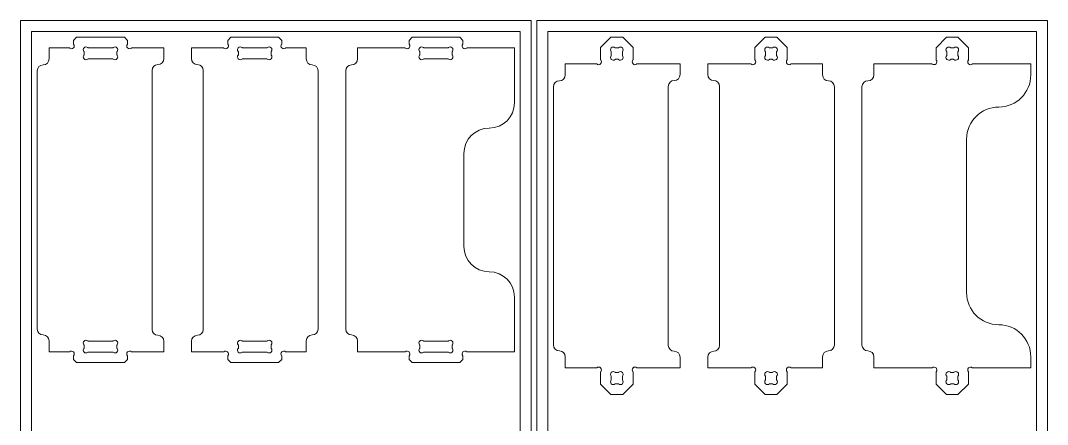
# Model space of a CAD drawing. Header units: millimetres. Extents: x 0 to 2440, y 0 to 1220.
# Drawn here: x 0 to 1217, y 742 to 1220 of the extents above; entities that cross this region are included whole.
import ezdxf

# ---------------------------------------------------------------- set-up
doc = ezdxf.new("R2010")
doc.units = ezdxf.units.MM

msp = doc.modelspace()

# ---------------------------------------------------------------- linework, layer by layer
at = {"color": 7, "linetype": 'Continuous', "lineweight": 15}
for p, q in [((604.9, 1220), (0, 1220)), ((0, 1220), (0, 0)), ((604.9, 0), (604.9, 1220)), ((1216.6, 1220), (611.7, 1220)), ((611.7, 1220), (611.7, 0)), ((1216.6, 0), (1216.6, 1220)), ((591.9, 1207), (13, 1207)), ((13, 1207), (13, 13)), ((591.9, 13), (591.9, 1207)), ((1203.6, 1207), (624.7, 1207)), ((624.7, 1207), (624.7, 13)), ((1203.6, 13), (1203.6, 1207)), ((62.7, 1196.5), (66.5, 1200.3)), ((62.7, 1192.7), (62.7, 1196.5)), ((66.5, 1200.3), (123.1, 1200.3)), ((123.1, 1200.3), (126.8, 1196.5)), ((126.8, 1196.5), (126.8, 1192.7)), ((249.2, 1200.3), (245.4, 1196.5)), ((245.4, 1196.5), (245.4, 1192.7)), ((305.8, 1200.3), (249.2, 1200.3)), ((309.6, 1196.5), (305.8, 1200.3)), ((309.6, 1192.7), (309.6, 1196.5)), ((460.3, 1196.5), (464.1, 1200.3)), ((460.3, 1192.7), (460.3, 1196.5)), ((464.1, 1200.3), (520.3, 1200.3)), ((520.3, 1200.3), (524.1, 1196.5)), ((524.1, 1196.5), (524.1, 1192.7)), ((687.2, 1188), (699.5, 1200.3)), ((699.5, 1200.3), (713.4, 1200.3)), ((713.4, 1200.3), (725.7, 1188)), ((882.2, 1200.3), (869.9, 1188)), ((896.1, 1200.3), (882.2, 1200.3)), ((908.4, 1188), (896.1, 1200.3)), ((1084.7, 1187.8), (1097.1, 1200.3)), ((1097.1, 1200.3), (1110.6, 1200.3)), ((1110.6, 1200.3), (1123.1, 1187.8)), ((33.8, 1187.6), (57.6, 1187.6)), ((33.8, 1174.5), (33.8, 1187.6)), ((75.4, 1179.8), (75.4, 1182.6)), ((80.5, 1187.7), (109, 1187.7)), ((114.1, 1182.6), (114.1, 1179.8)), ((132, 1187.6), (169.8, 1187.6)), ((169.8, 1187.6), (169.8, 1174.9)), ((240.3, 1187.6), (202.5, 1187.6)), ((202.5, 1187.6), (202.5, 1174.9)), ((258.1, 1182.6), (258.1, 1179.8)), ((291.7, 1187.7), (263.2, 1187.7)), ((296.9, 1179.8), (296.9, 1182.6)), ((338.5, 1187.6), (314.7, 1187.6)), ((338.5, 1174.5), (338.5, 1187.6)), ((399.2, 1187.6), (455.2, 1187.6)), ((399.2, 1174.5), (399.2, 1187.6)), ((473, 1179.8), (473, 1182.6)), ((478.1, 1187.7), (506.3, 1187.7)), ((511.4, 1182.6), (511.4, 1179.8)), ((529.2, 1187.6), (585.2, 1187.6)), ((585.2, 1187.6), (585.2, 1122.6)), ((687.2, 1173.6), (687.2, 1188)), ((699.9, 1178.9), (699.9, 1182.7)), ((704.8, 1187.6), (708.1, 1187.6)), ((713, 1182.7), (713, 1178.9)), ((725.7, 1188), (725.7, 1173.6)), ((869.9, 1188), (869.9, 1173.6)), ((882.6, 1182.7), (882.6, 1178.9)), ((890.8, 1187.6), (887.5, 1187.6)), ((895.7, 1178.9), (895.7, 1182.7)), ((908.4, 1173.6), (908.4, 1188)), ((1084.7, 1173.8), (1084.7, 1187.8)), ((1097.4, 1178.9), (1097.4, 1182.7)), ((1102.2, 1187.6), (1105.5, 1187.6)), ((1110.4, 1182.7), (1110.4, 1178.9)), ((1123.1, 1187.8), (1123.1, 1173.8)), ((109, 1174.7), (80.5, 1174.7)), ((263.2, 1174.7), (291.7, 1174.7)), ((506.3, 1174.7), (478.1, 1174.7)), ((645.4, 1168.7), (682.3, 1168.7)), ((645.4, 1155.6), (645.4, 1168.7)), ((708.1, 1174.1), (704.8, 1174.1)), ((730.6, 1168.7), (781.4, 1168.7)), ((781.4, 1168.7), (781.4, 1156)), ((865, 1168.7), (814.2, 1168.7)), ((814.2, 1168.7), (814.2, 1156)), ((887.5, 1174.1), (890.8, 1174.1)), ((950.2, 1168.7), (913.3, 1168.7)), ((950.2, 1155.6), (950.2, 1168.7)), ((1010.9, 1168.7), (1079.5, 1168.7)), ((1010.9, 1155.6), (1010.9, 1168.7)), ((1105.5, 1174.1), (1102.2, 1174.1)), ((1128.2, 1168.7), (1196.9, 1168.7)), ((1196.9, 1168.7), (1196.9, 1155.6)), ((19.8, 1160.5), (19.8, 854.7)), ((155.8, 854.3), (155.8, 1160.9)), ((216.5, 1160.9), (216.5, 854.3)), ((352.5, 854.7), (352.5, 1160.5)), ((385.2, 1160.5), (385.2, 854.7)), ((631.4, 1141.6), (631.4, 835.8)), ((767.4, 835.4), (767.4, 1142)), ((828.2, 1142), (828.2, 835.4)), ((964.2, 835.8), (964.2, 1141.6)), ((996.9, 1141.6), (996.9, 835.8)), ((1120.9, 897.8), (1120.9, 1079.6)), ((525.2, 952.6), (525.2, 1062.6)), ((585.2, 827.6), (585.2, 892.6)), ((33.8, 840.7), (33.8, 827.6)), ((109, 840.4), (80.5, 840.4)), ((169.8, 827.6), (169.8, 840.3)), ((202.5, 827.6), (202.5, 840.3)), ((263.2, 840.4), (291.7, 840.4)), ((338.5, 840.7), (338.5, 827.6)), ((399.2, 840.7), (399.2, 827.6)), ((506.3, 840.4), (478.1, 840.4)), ((33.8, 827.6), (57.6, 827.6)), ((75.4, 835.3), (75.4, 832.5)), ((80.5, 827.4), (109, 827.4)), ((114.1, 832.5), (114.1, 835.3)), ((132, 827.6), (169.8, 827.6)), ((240.3, 827.6), (202.5, 827.6)), ((258.1, 832.5), (258.1, 835.3)), ((291.7, 827.4), (263.2, 827.4)), ((296.9, 835.3), (296.9, 832.5)), ((338.5, 827.6), (314.7, 827.6)), ((399.2, 827.6), (455.2, 827.6)), ((473, 835.3), (473, 832.5)), ((478.1, 827.4), (506.3, 827.4)), ((511.4, 832.5), (511.4, 835.3)), ((529.2, 827.6), (585.2, 827.6)), ((62.7, 822.4), (62.7, 818.6)), ((62.7, 818.6), (66.5, 814.9)), ((123.1, 814.9), (126.8, 818.6)), ((126.8, 818.6), (126.8, 822.4)), ((245.4, 818.6), (245.4, 822.4)), ((249.2, 814.9), (245.4, 818.6)), ((309.6, 818.6), (305.8, 814.9)), ((309.6, 822.4), (309.6, 818.6)), ((460.3, 822.4), (460.3, 818.6)), ((460.3, 818.6), (464.1, 814.9)), ((520.3, 814.9), (524.1, 818.6)), ((524.1, 818.6), (524.1, 822.4)), ((645.4, 821.8), (645.4, 808.7)), ((781.4, 808.7), (781.4, 821.4)), ((814.2, 808.7), (814.2, 821.4)), ((950.2, 821.8), (950.2, 808.7)), ((1010.9, 821.8), (1010.9, 808.7)), ((1196.9, 808.7), (1196.9, 821.8)), ((66.5, 814.9), (123.1, 814.9)), ((305.8, 814.9), (249.2, 814.9)), ((464.1, 814.9), (520.3, 814.9)), ((645.4, 808.7), (682.3, 808.7)), ((687.2, 803.8), (687.2, 789.4)), ((708.1, 803.4), (704.8, 803.4)), ((725.7, 789.4), (725.7, 803.8)), ((730.6, 808.7), (781.4, 808.7)), ((865, 808.7), (814.2, 808.7)), ((869.9, 789.4), (869.9, 803.8)), ((887.5, 803.4), (890.8, 803.4)), ((908.4, 803.8), (908.4, 789.4)), ((950.2, 808.7), (913.3, 808.7)), ((1010.9, 808.7), (1079.5, 808.7)), ((1084.7, 803.6), (1084.7, 789.6)), ((1105.5, 803.4), (1102.2, 803.4)), ((1123.1, 789.6), (1123.1, 803.6)), ((1128.2, 808.7), (1196.9, 808.7)), ((699.9, 798.5), (699.9, 794.7)), ((713, 794.7), (713, 798.5)), ((882.6, 794.7), (882.6, 798.5)), ((895.7, 798.5), (895.7, 794.7)), ((1097.4, 798.5), (1097.4, 794.7)), ((1110.4, 794.7), (1110.4, 798.5)), ((687.2, 789.4), (699.5, 777.2)), ((704.8, 789.9), (708.1, 789.9)), ((713.4, 777.2), (725.7, 789.4)), ((882.2, 777.2), (869.9, 789.4)), ((890.8, 789.9), (887.5, 789.9)), ((908.4, 789.4), (896.1, 777.2)), ((1084.7, 789.6), (1097.1, 777.2)), ((1102.2, 789.9), (1105.5, 789.9)), ((1110.6, 777.2), (1123.1, 789.6)), ((699.5, 777.2), (713.4, 777.2)), ((896.1, 777.2), (882.2, 777.2)), ((1097.1, 777.2), (1110.6, 777.2))]:
    msp.add_line(p, q, dxfattribs=at)
for centre, radius, start, end in [((63.7, 1192.7), 1, 180, 219.2388), ((63.7, 1192.7), 1, 180, 219.2388), ((125.8, 1192.7), 1, 320.7612, 0), ((125.8, 1192.7), 1, 320.7612, 0), ((246.4, 1192.7), 1, 180, 219.2388), ((246.4, 1192.7), 1, 180, 219.2388), ((308.6, 1192.7), 1, 320.7612, 0), ((308.6, 1192.7), 1, 320.7612, 0), ((461.3, 1192.7), 1, 180, 219.2388), ((461.3, 1192.7), 1, 180, 219.2388), ((523.1, 1192.7), 1, 320.7612, 0), ((523.1, 1192.7), 1, 320.7612, 0), ((57.6, 1186.6), 1, 50.7612, 90), ((57.6, 1186.6), 1, 50.7612, 90), ((60.3, 1189.9), 3.35, 230.7612, 39.2388), ((60.3, 1189.9), 3.35, 230.7612, 39.2388), ((77.7, 1185.4), 3.35, 50.7612, 219.2388), ((77.7, 1185.4), 3.35, 50.7612, 219.2388), ((74.4, 1182.6), 1, 0, 39.2388), ((74.4, 1182.6), 1, 0, 39.2388), ((80.5, 1188.7), 1, 230.7612, 270), ((80.5, 1188.7), 1, 230.7612, 270), ((109, 1188.7), 1, 270, 309.2388), ((109, 1188.7), 1, 270, 309.2388), ((111.8, 1185.4), 3.35, 320.7612, 129.2388), ((111.8, 1185.4), 3.35, 320.7612, 129.2388), ((115.1, 1182.6), 1, 140.7612, 180), ((115.1, 1182.6), 1, 140.7612, 180), ((129.2, 1189.9), 3.35, 140.7612, 309.2388), ((129.2, 1189.9), 3.35, 140.7612, 309.2388), ((132, 1186.6), 1, 90, 129.2388), ((132, 1186.6), 1, 90, 129.2388), ((240.3, 1186.6), 1, 50.7612, 90), ((240.3, 1186.6), 1, 50.7612, 90), ((243, 1189.9), 3.35, 230.7612, 39.2388), ((243, 1189.9), 3.35, 230.7612, 39.2388), ((260.4, 1185.4), 3.35, 50.7612, 219.2388), ((260.4, 1185.4), 3.35, 50.7612, 219.2388), ((257.1, 1182.6), 1, 0, 39.2388), ((257.1, 1182.6), 1, 0, 39.2388), ((263.2, 1188.7), 1, 230.7612, 270), ((263.2, 1188.7), 1, 230.7612, 270), ((291.7, 1188.7), 1, 270, 309.2388), ((291.7, 1188.7), 1, 270, 309.2388), ((294.5, 1185.4), 3.35, 320.7612, 129.2388), ((294.5, 1185.4), 3.35, 320.7612, 129.2388), ((297.9, 1182.6), 1, 140.7612, 180), ((297.9, 1182.6), 1, 140.7612, 180), ((311.9, 1189.9), 3.35, 140.7612, 309.2388), ((311.9, 1189.9), 3.35, 140.7612, 309.2388), ((314.7, 1186.6), 1, 90, 129.2388), ((314.7, 1186.6), 1, 90, 129.2388), ((455.2, 1186.6), 1, 50.7612, 90), ((455.2, 1186.6), 1, 50.7612, 90), ((457.9, 1189.9), 3.35, 230.7612, 39.2388), ((457.9, 1189.9), 3.35, 230.7612, 39.2388), ((475.3, 1185.4), 3.35, 50.7612, 219.2388), ((475.3, 1185.4), 3.35, 50.7612, 219.2388), ((472, 1182.6), 1, 0, 39.2388), ((472, 1182.6), 1, 0, 39.2388), ((478.1, 1188.7), 1, 230.7612, 270), ((478.1, 1188.7), 1, 230.7612, 270), ((506.3, 1188.7), 1, 270, 309.2388), ((506.3, 1188.7), 1, 270, 309.2388), ((509, 1185.4), 3.35, 320.7612, 129.2388), ((509, 1185.4), 3.35, 320.7612, 129.2388), ((512.4, 1182.6), 1, 140.7612, 180), ((512.4, 1182.6), 1, 140.7612, 180), ((526.5, 1189.9), 3.35, 140.7612, 309.2388), ((526.5, 1189.9), 3.35, 140.7612, 309.2388), ((529.2, 1186.6), 1, 90, 129.2388), ((529.2, 1186.6), 1, 90, 129.2388), ((702.3, 1185.2), 3.35, 47.5945, 222.4055), ((702.3, 1185.2), 3.35, 47.5945, 222.4055), ((699.5, 1182.7), 0.4, 0, 42.4055), ((699.5, 1182.7), 0.4, 0, 42.4055), ((704.8, 1188), 0.4, 227.5945, 270), ((704.8, 1188), 0.4, 227.5945, 270), ((708.1, 1188), 0.4, 270, 312.4055), ((708.1, 1188), 0.4, 270, 312.4055), ((710.6, 1185.2), 3.35, 317.5945, 132.4055), ((710.6, 1185.2), 3.35, 317.5945, 132.4055), ((713.4, 1182.7), 0.4, 137.5945, 180), ((713.4, 1182.7), 0.4, 137.5945, 180), ((885, 1185.2), 3.35, 47.5945, 222.4055), ((885, 1185.2), 3.35, 47.5945, 222.4055), ((882.2, 1182.7), 0.4, 0, 42.4055), ((882.2, 1182.7), 0.4, 0, 42.4055), ((887.5, 1188), 0.4, 227.5945, 270), ((887.5, 1188), 0.4, 227.5945, 270), ((890.8, 1188), 0.4, 270, 312.4055), ((890.8, 1188), 0.4, 270, 312.4055), ((893.3, 1185.2), 3.35, 317.5945, 132.4055), ((893.3, 1185.2), 3.35, 317.5945, 132.4055), ((896.1, 1182.7), 0.4, 137.5945, 180), ((896.1, 1182.7), 0.4, 137.5945, 180), ((1099.7, 1185.2), 3.35, 47.5945, 222.4055), ((1099.7, 1185.2), 3.35, 47.5945, 222.4055), ((1097, 1182.7), 0.4, 0, 42.4055), ((1097, 1182.7), 0.4, 0, 42.4055), ((1102.2, 1188), 0.4, 227.5945, 270), ((1102.2, 1188), 0.4, 227.5945, 270), ((1105.5, 1188), 0.4, 270, 312.4055), ((1105.5, 1188), 0.4, 270, 312.4055), ((1108, 1185.2), 3.35, 317.5945, 132.4055), ((1108, 1185.2), 3.35, 317.5945, 132.4055), ((1110.8, 1182.7), 0.4, 137.5945, 180), ((1110.8, 1182.7), 0.4, 137.5945, 180), ((26.8, 1174.5), 7, 270, 0), ((26.8, 1174.5), 7, 270, 0), ((77.7, 1177), 3.35, 140.7612, 309.2388), ((77.7, 1177), 3.35, 140.7612, 309.2388), ((74.4, 1179.8), 1, 320.7612, 0), ((74.4, 1179.8), 1, 320.7612, 0), ((80.5, 1173.7), 1, 90, 129.2388), ((80.5, 1173.7), 1, 90, 129.2388), ((109, 1173.7), 1, 50.7612, 90), ((109, 1173.7), 1, 50.7612, 90), ((111.8, 1177), 3.35, 230.7612, 39.2388), ((111.8, 1177), 3.35, 230.7612, 39.2388), ((115.1, 1179.8), 1, 180, 219.2388), ((115.1, 1179.8), 1, 180, 219.2388), ((162.8, 1174.9), 7, 270, 0), ((162.8, 1174.9), 7, 270, 0), ((209.5, 1174.9), 7, 180, 270), ((209.5, 1174.9), 7, 180, 270), ((260.4, 1177), 3.35, 140.7612, 309.2388), ((260.4, 1177), 3.35, 140.7612, 309.2388), ((257.1, 1179.8), 1, 320.7612, 0), ((257.1, 1179.8), 1, 320.7612, 0), ((263.2, 1173.7), 1, 90, 129.2388), ((263.2, 1173.7), 1, 90, 129.2388), ((291.7, 1173.7), 1, 50.7612, 90), ((291.7, 1173.7), 1, 50.7612, 90), ((294.5, 1177), 3.35, 230.7612, 39.2388), ((294.5, 1177), 3.35, 230.7612, 39.2388), ((297.9, 1179.8), 1, 180, 219.2388), ((297.9, 1179.8), 1, 180, 219.2388), ((345.5, 1174.5), 7, 180, 270), ((345.5, 1174.5), 7, 180, 270), ((392.2, 1174.5), 7, 270, 0), ((392.2, 1174.5), 7, 270, 0), ((475.3, 1177), 3.35, 140.7612, 309.2388), ((475.3, 1177), 3.35, 140.7612, 309.2388), ((472, 1179.8), 1, 320.7612, 0), ((472, 1179.8), 1, 320.7612, 0), ((478.1, 1173.7), 1, 90, 129.2388), ((478.1, 1173.7), 1, 90, 129.2388), ((506.3, 1173.7), 1, 50.7612, 90), ((506.3, 1173.7), 1, 50.7612, 90), ((509, 1177), 3.34, 230.7612, 39.2388), ((509, 1177), 3.34, 230.7612, 39.2388), ((512.4, 1179.8), 1, 180, 219.2388), ((512.4, 1179.8), 1, 180, 219.2388), ((682.3, 1168.3), 0.4, 47.5945, 90), ((682.3, 1168.3), 0.4, 47.5945, 90), ((684.9, 1171.1), 3.35, 227.5945, 42.4055), ((684.9, 1171.1), 3.35, 227.5945, 42.4055), ((687.6, 1173.6), 0.4, 180, 222.4055), ((687.6, 1173.6), 0.4, 180, 222.4055), ((702.3, 1176.4), 3.35, 137.5945, 312.4055), ((702.3, 1176.4), 3.35, 137.5945, 312.4055), ((699.5, 1178.9), 0.4, 317.5945, 0), ((699.5, 1178.9), 0.4, 317.5945, 0), ((704.8, 1173.7), 0.4, 90, 132.4055), ((704.8, 1173.7), 0.4, 90, 132.4055), ((708.1, 1173.7), 0.4, 47.5945, 90), ((708.1, 1173.7), 0.4, 47.5945, 90), ((710.6, 1176.4), 3.35, 227.5945, 42.4055), ((710.6, 1176.4), 3.35, 227.5945, 42.4055), ((713.4, 1178.9), 0.4, 180, 222.4055), ((713.4, 1178.9), 0.4, 180, 222.4055), ((728, 1171.1), 3.35, 137.5945, 312.4055), ((728, 1171.1), 3.35, 137.5945, 312.4055), ((725.3, 1173.6), 0.4, 317.5945, 0), ((725.3, 1173.6), 0.4, 317.5945, 0), ((730.6, 1168.3), 0.4, 90, 132.4055), ((730.6, 1168.3), 0.4, 90, 132.4055), ((865, 1168.3), 0.4, 47.5945, 90), ((865, 1168.3), 0.4, 47.5945, 90), ((867.6, 1171.1), 3.35, 227.5945, 42.4055), ((867.6, 1171.1), 3.35, 227.5945, 42.4055), ((870.3, 1173.6), 0.4, 180, 222.4055), ((870.3, 1173.6), 0.4, 180, 222.4055), ((885, 1176.4), 3.35, 137.5945, 312.4055), ((885, 1176.4), 3.35, 137.5945, 312.4055), ((882.2, 1178.9), 0.4, 317.5945, 0), ((882.2, 1178.9), 0.4, 317.5945, 0), ((887.5, 1173.7), 0.4, 90, 132.4055), ((887.5, 1173.7), 0.4, 90, 132.4055), ((890.8, 1173.7), 0.4, 47.5945, 90), ((890.8, 1173.7), 0.4, 47.5945, 90), ((893.3, 1176.4), 3.35, 227.5945, 42.4055), ((893.3, 1176.4), 3.35, 227.5945, 42.4055), ((896.1, 1178.9), 0.4, 180, 222.4055), ((896.1, 1178.9), 0.4, 180, 222.4055), ((910.7, 1171.1), 3.35, 137.5945, 312.4055), ((910.7, 1171.1), 3.35, 137.5945, 312.4055), ((908, 1173.6), 0.4, 317.5945, 0), ((908, 1173.6), 0.4, 317.5945, 0), ((913.3, 1168.3), 0.4, 90, 132.4055), ((913.3, 1168.3), 0.4, 90, 132.4055), ((1079.5, 1167.7), 1, 50.7612, 90), ((1079.5, 1167.7), 1, 50.7612, 90), ((1082.3, 1171.1), 3.34, 230.7612, 39.2388), ((1082.3, 1171.1), 3.34, 230.7612, 39.2388), ((1085.7, 1173.8), 1, 180, 219.2388), ((1085.7, 1173.8), 1, 180, 219.2388), ((1099.7, 1176.4), 3.35, 137.5945, 312.4055), ((1099.7, 1176.4), 3.35, 137.5945, 312.4055), ((1097, 1178.9), 0.4, 317.5945, 0), ((1097, 1178.9), 0.4, 317.5945, 0), ((1102.2, 1173.7), 0.4, 90, 132.4055), ((1102.2, 1173.7), 0.4, 90, 132.4055), ((1105.5, 1173.7), 0.4, 47.5945, 90), ((1105.5, 1173.7), 0.4, 47.5945, 90), ((1108, 1176.4), 3.35, 227.5945, 42.4055), ((1108, 1176.4), 3.35, 227.5945, 42.4055), ((1110.8, 1178.9), 0.4, 180, 222.4055), ((1110.8, 1178.9), 0.4, 180, 222.4055), ((1125.5, 1171.1), 3.35, 140.7612, 309.2388), ((1125.5, 1171.1), 3.35, 140.7612, 309.2388), ((1122.1, 1173.8), 1, 320.7612, 0), ((1122.1, 1173.8), 1, 320.7612, 0), ((1128.2, 1167.7), 1, 90, 129.2388), ((1128.2, 1167.7), 1, 90, 129.2388), ((26.8, 1160.5), 7, 90, 180), ((26.8, 1160.5), 7, 90, 180), ((162.8, 1160.9), 7, 90, 180), ((162.8, 1160.9), 7, 90, 180), ((209.5, 1160.9), 7, 0, 90), ((209.5, 1160.9), 7, 0, 90), ((345.5, 1160.5), 7, 0, 90), ((345.5, 1160.5), 7, 0, 90), ((392.2, 1160.5), 7, 90, 180), ((392.2, 1160.5), 7, 90, 180), ((774.4, 1156), 7, 270, 0), ((774.4, 1156), 7, 270, 0), ((821.2, 1156), 7, 180, 270), ((821.2, 1156), 7, 180, 270), ((638.4, 1141.6), 7, 90, 180), ((638.4, 1141.6), 7, 90, 180), ((638.4, 1155.6), 7, 270, 0), ((638.4, 1155.6), 7, 270, 0), ((774.4, 1142), 7, 90, 180), ((774.4, 1142), 7, 90, 180), ((821.2, 1142), 7, 0, 90), ((821.2, 1142), 7, 0, 90), ((957.2, 1155.6), 7, 180, 270), ((957.2, 1155.6), 7, 180, 270), ((957.2, 1141.6), 7, 0, 90), ((957.2, 1141.6), 7, 0, 90), ((1003.9, 1141.6), 7, 90, 180), ((1003.9, 1141.6), 7, 90, 180), ((1003.9, 1155.6), 7, 270, 0), ((1003.9, 1155.6), 7, 270, 0), ((1158.9, 1155.6), 38, 270, 0), ((1158.9, 1155.6), 38, 270, 0), ((555.2, 1122.6), 30, 270, 0), ((555.2, 1122.6), 30, 270, 0), ((1158.9, 1079.6), 38, 90, 180), ((1158.9, 1079.6), 38, 90, 180), ((555.2, 1062.6), 30, 90, 180), ((555.2, 1062.6), 30, 90, 180), ((555.2, 952.6), 30, 180, 270), ((555.2, 952.6), 30, 180, 270), ((555.2, 892.6), 30, 0, 90), ((555.2, 892.6), 30, 0, 90), ((1158.9, 897.8), 38, 180, 270), ((1158.9, 897.8), 38, 180, 270), ((26.8, 854.7), 7, 180, 270), ((26.8, 854.7), 7, 180, 270), ((162.8, 854.3), 7, 180, 270), ((162.8, 854.3), 7, 180, 270), ((209.5, 854.3), 7, 270, 0), ((209.5, 854.3), 7, 270, 0), ((345.5, 854.7), 7, 270, 0), ((345.5, 854.7), 7, 270, 0), ((392.2, 854.7), 7, 180, 270), ((392.2, 854.7), 7, 180, 270), ((1158.9, 821.8), 38, 0, 90), ((1158.9, 821.8), 38, 0, 90), ((26.8, 840.7), 7, 0, 90), ((26.8, 840.7), 7, 0, 90), ((77.7, 838.1), 3.35, 50.7612, 219.2388), ((77.7, 838.1), 3.35, 50.7612, 219.2388), ((80.5, 841.4), 1, 230.7612, 270), ((80.5, 841.4), 1, 230.7612, 270), ((109, 841.4), 1, 270, 309.2388), ((109, 841.4), 1, 270, 309.2388), ((111.8, 838.1), 3.35, 320.7612, 129.2388), ((111.8, 838.1), 3.35, 320.7612, 129.2388), ((162.8, 840.3), 7, 0, 90), ((162.8, 840.3), 7, 0, 90), ((209.5, 840.3), 7, 90, 180), ((209.5, 840.3), 7, 90, 180), ((260.4, 838.1), 3.34, 50.7612, 219.2388), ((260.4, 838.1), 3.34, 50.7612, 219.2388), ((263.2, 841.4), 1, 230.7612, 270), ((263.2, 841.4), 1, 230.7612, 270), ((291.7, 841.4), 1, 270, 309.2388), ((291.7, 841.4), 1, 270, 309.2388), ((294.5, 838.1), 3.35, 320.7612, 129.2388), ((294.5, 838.1), 3.35, 320.7612, 129.2388), ((345.5, 840.7), 7, 90, 180), ((345.5, 840.7), 7, 90, 180), ((392.2, 840.7), 7, 0, 90), ((392.2, 840.7), 7, 0, 90), ((475.3, 838.1), 3.35, 50.7612, 219.2388), ((475.3, 838.1), 3.35, 50.7612, 219.2388), ((478.1, 841.4), 1, 230.7612, 270), ((478.1, 841.4), 1, 230.7612, 270), ((506.3, 841.4), 1, 270, 309.2388), ((506.3, 841.4), 1, 270, 309.2388), ((509, 838.1), 3.35, 320.7612, 129.2388), ((509, 838.1), 3.35, 320.7612, 129.2388), ((57.6, 828.6), 1, 270, 309.2388), ((57.6, 828.6), 1, 270, 309.2388), ((60.3, 825.2), 3.34, 320.7612, 129.2388), ((60.3, 825.2), 3.34, 320.7612, 129.2388), ((77.7, 829.7), 3.35, 140.7612, 309.2388), ((77.7, 829.7), 3.35, 140.7612, 309.2388), ((74.4, 835.3), 1, 0, 39.2388), ((74.4, 835.3), 1, 0, 39.2388), ((74.4, 832.5), 1, 320.7612, 0), ((74.4, 832.5), 1, 320.7612, 0), ((80.5, 826.4), 1, 90, 129.2388), ((80.5, 826.4), 1, 90, 129.2388), ((109, 826.4), 1, 50.7612, 90), ((109, 826.4), 1, 50.7612, 90), ((111.8, 829.7), 3.34, 230.7612, 39.2388), ((111.8, 829.7), 3.34, 230.7612, 39.2388), ((115.1, 835.3), 1, 140.7612, 180), ((115.1, 835.3), 1, 140.7612, 180), ((115.1, 832.5), 1, 180, 219.2388), ((115.1, 832.5), 1, 180, 219.2388), ((129.2, 825.2), 3.35, 50.7612, 219.2388), ((129.2, 825.2), 3.35, 50.7612, 219.2388), ((132, 828.6), 1, 230.7612, 270), ((132, 828.6), 1, 230.7612, 270), ((240.3, 828.6), 1, 270, 309.2388), ((240.3, 828.6), 1, 270, 309.2388), ((243, 825.2), 3.35, 320.7612, 129.2388), ((243, 825.2), 3.35, 320.7612, 129.2388), ((260.4, 829.7), 3.35, 140.7612, 309.2388), ((260.4, 829.7), 3.35, 140.7612, 309.2388), ((257.1, 835.3), 1, 0, 39.2388), ((257.1, 835.3), 1, 0, 39.2388), ((257.1, 832.5), 1, 320.7612, 0), ((257.1, 832.5), 1, 320.7612, 0), ((263.2, 826.4), 1, 90, 129.2388), ((263.2, 826.4), 1, 90, 129.2388), ((291.7, 826.4), 1, 50.7612, 90), ((291.7, 826.4), 1, 50.7612, 90), ((294.5, 829.7), 3.35, 230.7612, 39.2388), ((294.5, 829.7), 3.35, 230.7612, 39.2388), ((297.9, 835.3), 1, 140.7612, 180), ((297.9, 835.3), 1, 140.7612, 180), ((297.9, 832.5), 1, 180, 219.2388), ((297.9, 832.5), 1, 180, 219.2388), ((311.9, 825.2), 3.35, 50.7612, 219.2388), ((311.9, 825.2), 3.35, 50.7612, 219.2388), ((314.7, 828.6), 1, 230.7612, 270), ((314.7, 828.6), 1, 230.7612, 270), ((455.2, 828.6), 1, 270, 309.2388), ((455.2, 828.6), 1, 270, 309.2388), ((457.9, 825.2), 3.35, 320.7612, 129.2388), ((457.9, 825.2), 3.35, 320.7612, 129.2388), ((475.3, 829.7), 3.34, 140.7612, 309.2388), ((475.3, 829.7), 3.34, 140.7612, 309.2388), ((472, 835.3), 1, 0, 39.2388), ((472, 835.3), 1, 0, 39.2388), ((472, 832.5), 1, 320.7612, 0), ((472, 832.5), 1, 320.7612, 0), ((478.1, 826.4), 1, 90, 129.2388), ((478.1, 826.4), 1, 90, 129.2388), ((506.3, 826.4), 1, 50.7612, 90), ((506.3, 826.4), 1, 50.7612, 90), ((509, 829.7), 3.34, 230.7612, 39.2388), ((509, 829.7), 3.34, 230.7612, 39.2388), ((512.4, 835.3), 1, 140.7612, 180), ((512.4, 835.3), 1, 140.7612, 180), ((512.4, 832.5), 1, 180, 219.2388), ((512.4, 832.5), 1, 180, 219.2388), ((526.5, 825.2), 3.35, 50.7612, 219.2388), ((526.5, 825.2), 3.35, 50.7612, 219.2388), ((529.2, 828.6), 1, 230.7612, 270), ((529.2, 828.6), 1, 230.7612, 270), ((638.4, 835.8), 7, 180, 270), ((638.4, 835.8), 7, 180, 270), ((638.4, 821.8), 7, 0, 90), ((638.4, 821.8), 7, 0, 90), ((774.4, 835.4), 7, 180, 270), ((774.4, 835.4), 7, 180, 270), ((774.4, 821.4), 7, 0, 90), ((774.4, 821.4), 7, 0, 90), ((821.2, 821.4), 7, 90, 180), ((821.2, 821.4), 7, 90, 180), ((821.2, 835.4), 7, 270, 0), ((821.2, 835.4), 7, 270, 0), ((957.2, 821.8), 7, 90, 180), ((957.2, 821.8), 7, 90, 180), ((957.2, 835.8), 7, 270, 0), ((957.2, 835.8), 7, 270, 0), ((1003.9, 835.8), 7, 180, 270), ((1003.9, 835.8), 7, 180, 270), ((1003.9, 821.8), 7, 0, 90), ((1003.9, 821.8), 7, 0, 90), ((63.7, 822.4), 1, 140.7612, 180), ((63.7, 822.4), 1, 140.7612, 180), ((125.8, 822.4), 1, 0, 39.2388), ((125.8, 822.4), 1, 0, 39.2388), ((246.4, 822.4), 1, 140.7612, 180), ((246.4, 822.4), 1, 140.7612, 180), ((308.6, 822.4), 1, 0, 39.2388), ((308.6, 822.4), 1, 0, 39.2388), ((461.3, 822.4), 1, 140.7612, 180), ((461.3, 822.4), 1, 140.7612, 180), ((523.1, 822.4), 1, 0, 39.2388), ((523.1, 822.4), 1, 0, 39.2388), ((682.3, 809.1), 0.4, 270, 312.4055), ((682.3, 809.1), 0.4, 270, 312.4055), ((684.9, 806.3), 3.35, 317.5945, 132.4055), ((684.9, 806.3), 3.35, 317.5945, 132.4055), ((687.6, 803.8), 0.4, 137.5945, 180), ((687.6, 803.8), 0.4, 137.5945, 180), ((702.3, 801), 3.35, 47.5945, 222.4055), ((702.3, 801), 3.35, 47.5945, 222.4055), ((704.8, 803.8), 0.4, 227.5945, 270), ((704.8, 803.8), 0.4, 227.5945, 270), ((708.1, 803.8), 0.4, 270, 312.4055), ((708.1, 803.8), 0.4, 270, 312.4055), ((710.6, 801), 3.35, 317.5945, 132.4055), ((710.6, 801), 3.35, 317.5945, 132.4055), ((728, 806.3), 3.35, 47.5945, 222.4055), ((728, 806.3), 3.35, 47.5945, 222.4055), ((725.3, 803.8), 0.4, 0, 42.4055), ((725.3, 803.8), 0.4, 0, 42.4055), ((730.6, 809.1), 0.4, 227.5945, 270), ((730.6, 809.1), 0.4, 227.5945, 270), ((865, 809.1), 0.4, 270, 312.4055), ((865, 809.1), 0.4, 270, 312.4055), ((867.6, 806.3), 3.35, 317.5945, 132.4055), ((867.6, 806.3), 3.35, 317.5945, 132.4055), ((870.3, 803.8), 0.4, 137.5945, 180), ((870.3, 803.8), 0.4, 137.5945, 180), ((885, 801), 3.35, 47.5945, 222.4055), ((885, 801), 3.35, 47.5945, 222.4055), ((887.5, 803.8), 0.4, 227.5945, 270), ((887.5, 803.8), 0.4, 227.5945, 270), ((890.8, 803.8), 0.4, 270, 312.4055), ((890.8, 803.8), 0.4, 270, 312.4055), ((893.3, 801), 3.34, 317.5945, 132.4055), ((893.3, 801), 3.34, 317.5945, 132.4055), ((910.7, 806.3), 3.34, 47.5945, 222.4055), ((910.7, 806.3), 3.34, 47.5945, 222.4055), ((908, 803.8), 0.4, 0, 42.4055), ((908, 803.8), 0.4, 0, 42.4055), ((913.3, 809.1), 0.4, 227.5945, 270), ((913.3, 809.1), 0.4, 227.5945, 270), ((1079.5, 809.7), 1, 270, 309.2388), ((1079.5, 809.7), 1, 270, 309.2388), ((1082.3, 806.3), 3.34, 320.7612, 129.2388), ((1082.3, 806.3), 3.34, 320.7612, 129.2388), ((1085.7, 803.6), 1, 140.7612, 180), ((1085.7, 803.6), 1, 140.7612, 180), ((1099.7, 801), 3.35, 47.5945, 222.4055), ((1099.7, 801), 3.35, 47.5945, 222.4055), ((1102.2, 803.8), 0.4, 227.5945, 270), ((1102.2, 803.8), 0.4, 227.5945, 270), ((1105.5, 803.8), 0.4, 270, 312.4055), ((1105.5, 803.8), 0.4, 270, 312.4055), ((1108, 801), 3.35, 317.5945, 132.4055), ((1108, 801), 3.35, 317.5945, 132.4055), ((1125.5, 806.3), 3.35, 50.7612, 219.2388), ((1125.5, 806.3), 3.35, 50.7612, 219.2388), ((1122.1, 803.6), 1, 0, 39.2388), ((1122.1, 803.6), 1, 0, 39.2388), ((1128.2, 809.7), 1, 230.7612, 270), ((1128.2, 809.7), 1, 230.7612, 270), ((702.3, 792.2), 3.35, 137.5945, 312.4055), ((702.3, 792.2), 3.35, 137.5945, 312.4055), ((699.5, 798.5), 0.4, 0, 42.4055), ((699.5, 798.5), 0.4, 0, 42.4055), ((699.5, 794.7), 0.4, 317.5945, 0), ((699.5, 794.7), 0.4, 317.5945, 0), ((710.6, 792.2), 3.35, 227.5945, 42.4055), ((710.6, 792.2), 3.35, 227.5945, 42.4055), ((713.4, 798.5), 0.4, 137.5945, 180), ((713.4, 798.5), 0.4, 137.5945, 180), ((713.4, 794.7), 0.4, 180, 222.4055), ((713.4, 794.7), 0.4, 180, 222.4055), ((885, 792.2), 3.34, 137.5945, 312.4055), ((885, 792.2), 3.34, 137.5945, 312.4055), ((882.2, 798.5), 0.4, 0, 42.4055), ((882.2, 798.5), 0.4, 0, 42.4055), ((882.2, 794.7), 0.4, 317.5945, 0), ((882.2, 794.7), 0.4, 317.5945, 0), ((893.3, 792.2), 3.34, 227.5945, 42.4055), ((893.3, 792.2), 3.34, 227.5945, 42.4055), ((896.1, 798.5), 0.4, 137.5945, 180), ((896.1, 798.5), 0.4, 137.5945, 180), ((896.1, 794.7), 0.4, 180, 222.4055), ((896.1, 794.7), 0.4, 180, 222.4055), ((1099.7, 792.2), 3.35, 137.5945, 312.4055), ((1099.7, 792.2), 3.35, 137.5945, 312.4055), ((1097, 798.5), 0.4, 0, 42.4055), ((1097, 798.5), 0.4, 0, 42.4055), ((1097, 794.7), 0.4, 317.5945, 0), ((1097, 794.7), 0.4, 317.5945, 0), ((1108, 792.2), 3.35, 227.5945, 42.4055), ((1108, 792.2), 3.35, 227.5945, 42.4055), ((1110.8, 798.5), 0.4, 137.5945, 180), ((1110.8, 798.5), 0.4, 137.5945, 180), ((1110.8, 794.7), 0.4, 180, 222.4055), ((1110.8, 794.7), 0.4, 180, 222.4055), ((704.8, 789.5), 0.4, 90, 132.4055), ((704.8, 789.5), 0.4, 90, 132.4055), ((708.1, 789.5), 0.4, 47.5945, 90), ((708.1, 789.5), 0.4, 47.5945, 90), ((887.5, 789.5), 0.4, 90, 132.4055), ((887.5, 789.5), 0.4, 90, 132.4055), ((890.8, 789.5), 0.4, 47.5945, 90), ((890.8, 789.5), 0.4, 47.5945, 90), ((1102.2, 789.5), 0.4, 90, 132.4055), ((1102.2, 789.5), 0.4, 90, 132.4055), ((1105.5, 789.5), 0.4, 47.5945, 90), ((1105.5, 789.5), 0.4, 47.5945, 90)]:
    msp.add_arc(centre, radius, start, end, dxfattribs=at)

doc.saveas('drawing.dxf')
